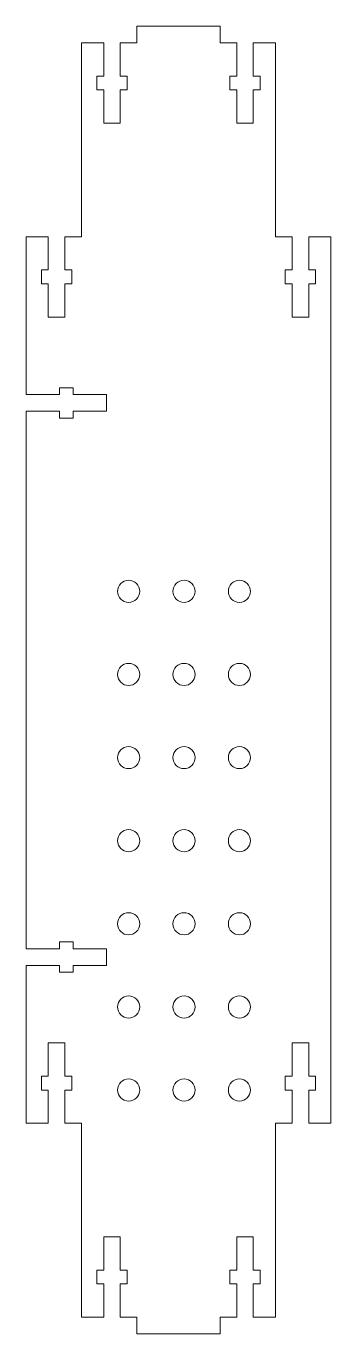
# Model space of a CAD drawing. Header units: millimetres. Extents: x -28 to 28, y -118 to 118.
import ezdxf

# ---------------------------------------------------------------- set-up
doc = ezdxf.new("R2010")
doc.units = ezdxf.units.MM

msp = doc.modelspace()

# ---------------------------------------------------------------- linework, layer by layer
at = {"color": 7, "linetype": 'Continuous', "lineweight": 15}
for p, q in [((-7.5, 118), (7.5, 118)), ((-7.5, 115), (-7.5, 118)), ((7.5, 115), (7.5, 118)), ((-17.5, 80), (-17.5, 115)), ((-17.5, 115), (-13.5, 115)), ((-13.5, 115), (-13.5, 109)), ((-10.5, 109), (-10.5, 115)), ((-10.5, 115), (-7.5, 115)), ((7.5, 115), (10.5, 115)), ((10.5, 115), (10.5, 109)), ((13.5, 109), (13.5, 115)), ((13.5, 115), (17.5, 115)), ((17.5, 80), (17.5, 115)), ((-13.5, 109), (-14.75, 109)), ((-14.75, 109), (-14.75, 106.5)), ((-9.25, 109), (-10.5, 109)), ((-9.25, 106.5), (-9.25, 109)), ((10.5, 109), (9.25, 109)), ((9.25, 109), (9.25, 106.5)), ((14.75, 109), (13.5, 109)), ((14.75, 106.5), (14.75, 109)), ((-14.75, 106.5), (-13.5, 106.5)), ((-13.5, 106.5), (-13.5, 100.5)), ((-10.5, 100.5), (-10.5, 106.5)), ((-10.5, 106.5), (-9.25, 106.5)), ((9.25, 106.5), (10.5, 106.5)), ((10.5, 106.5), (10.5, 100.5)), ((13.5, 100.5), (13.5, 106.5)), ((13.5, 106.5), (14.75, 106.5)), ((-13.5, 100.5), (-10.5, 100.5)), ((10.5, 100.5), (13.5, 100.5)), ((-27.5, 80), (-27.5, 51.5)), ((-23.5, 80), (-27.5, 80)), ((-23.5, 80), (-23.5, 74)), ((-20.5, 74), (-20.5, 80)), ((-17.5, 80), (-20.5, 80)), ((20.5, 80), (17.5, 80)), ((20.5, 80), (20.5, 74)), ((23.5, 74), (23.5, 80)), ((27.5, 80), (23.5, 80)), ((27.5, -80), (27.5, 80)), ((-23.5, 74), (-24.75, 74)), ((-24.75, 74), (-24.75, 71.5)), ((-19.25, 74), (-20.5, 74)), ((-19.25, 71.5), (-19.25, 74)), ((20.5, 74), (19.25, 74)), ((19.25, 74), (19.25, 71.5)), ((24.75, 74), (23.5, 74)), ((24.75, 71.5), (24.75, 74)), ((-24.75, 71.5), (-23.5, 71.5)), ((-23.5, 71.5), (-23.5, 65.5)), ((-20.5, 65.5), (-20.5, 71.5)), ((-20.5, 71.5), (-19.25, 71.5)), ((19.25, 71.5), (20.5, 71.5)), ((20.5, 71.5), (20.5, 65.5)), ((23.5, 65.5), (23.5, 71.5)), ((23.5, 71.5), (24.75, 71.5)), ((-23.5, 65.5), (-20.5, 65.5)), ((20.5, 65.5), (23.5, 65.5)), ((-19, 52.75), (-21.5, 52.75)), ((-21.5, 52.75), (-21.5, 51.5)), ((-19, 51.5), (-19, 52.75)), ((-21.5, 51.5), (-27.5, 51.5)), ((-13, 51.5), (-19, 51.5)), ((-13, 48.5), (-13, 51.5)), ((-27.5, 48.5), (-21.5, 48.5)), ((-27.5, 48.5), (-27.5, -48.5)), ((-21.5, 48.5), (-21.5, 47.25)), ((-21.5, 47.25), (-19, 47.25)), ((-19, 47.25), (-19, 48.5)), ((-19, 48.5), (-13, 48.5)), ((-21.5, -48.5), (-27.5, -48.5)), ((-19, -47.25), (-21.5, -47.25)), ((-21.5, -47.25), (-21.5, -48.5)), ((-19, -48.5), (-19, -47.25)), ((-13, -48.5), (-19, -48.5)), ((-13, -51.5), (-13, -48.5)), ((-27.5, -51.5), (-27.5, -80)), ((-27.5, -51.5), (-21.5, -51.5)), ((-21.5, -51.5), (-21.5, -52.75)), ((-19, -52.75), (-19, -51.5)), ((-19, -51.5), (-13, -51.5)), ((-21.5, -52.75), (-19, -52.75)), ((-20.5, -65.5), (-23.5, -65.5)), ((-23.5, -65.5), (-23.5, -71.5)), ((-20.5, -71.5), (-20.5, -65.5)), ((23.5, -65.5), (20.5, -65.5)), ((20.5, -65.5), (20.5, -71.5)), ((23.5, -71.5), (23.5, -65.5)), ((-23.5, -71.5), (-24.75, -71.5)), ((-24.75, -71.5), (-24.75, -74)), ((-19.25, -71.5), (-20.5, -71.5)), ((-19.25, -74), (-19.25, -71.5)), ((20.5, -71.5), (19.25, -71.5)), ((19.25, -71.5), (19.25, -74)), ((24.75, -71.5), (23.5, -71.5)), ((24.75, -74), (24.75, -71.5)), ((-24.75, -74), (-23.5, -74)), ((-23.5, -74), (-23.5, -80)), ((-20.5, -80), (-20.5, -74)), ((-20.5, -74), (-19.25, -74)), ((19.25, -74), (20.5, -74)), ((20.5, -74), (20.5, -80)), ((23.5, -80), (23.5, -74)), ((23.5, -74), (24.75, -74)), ((-27.5, -80), (-23.5, -80)), ((-20.5, -80), (-17.5, -80)), ((-17.5, -115), (-17.5, -80)), ((17.5, -80), (20.5, -80)), ((17.5, -115), (17.5, -80)), ((23.5, -80), (27.5, -80)), ((-10.5, -100.5), (-13.5, -100.5)), ((-13.5, -100.5), (-13.5, -106.5)), ((-10.5, -106.5), (-10.5, -100.5)), ((13.5, -100.5), (10.5, -100.5)), ((10.5, -100.5), (10.5, -106.5)), ((13.5, -106.5), (13.5, -100.5)), ((-13.5, -106.5), (-14.75, -106.5)), ((-14.75, -106.5), (-14.75, -109)), ((-9.25, -106.5), (-10.5, -106.5)), ((-9.25, -109), (-9.25, -106.5)), ((10.5, -106.5), (9.25, -106.5)), ((9.25, -106.5), (9.25, -109)), ((14.75, -106.5), (13.5, -106.5)), ((14.75, -109), (14.75, -106.5)), ((-14.75, -109), (-13.5, -109)), ((-13.5, -109), (-13.5, -115)), ((-10.5, -115), (-10.5, -109)), ((-10.5, -109), (-9.25, -109)), ((9.25, -109), (10.5, -109)), ((10.5, -109), (10.5, -115)), ((13.5, -115), (13.5, -109)), ((13.5, -109), (14.75, -109)), ((-17.5, -115), (-13.5, -115)), ((-10.5, -115), (-7.5, -115)), ((-7.5, -118), (-7.5, -115)), ((7.5, -115), (10.5, -115)), ((7.5, -118), (7.5, -115)), ((13.5, -115), (17.5, -115)), ((-7.5, -118), (7.5, -118))]:
    msp.add_line(p, q, dxfattribs=at)
for centre in [(-9, 16), (1, 16), (11, 16), (-9, 1), (1, 1), (11, 1), (-9, -14), (1, -14), (11, -14), (-9, -29), (1, -29), (11, -29), (-9, -44), (1, -44), (11, -44), (-9, -59), (1, -59), (11, -59), (-9, -74), (1, -74), (11, -74)]:
    msp.add_circle(centre, 2, dxfattribs=at)

doc.saveas('drawing.dxf')
